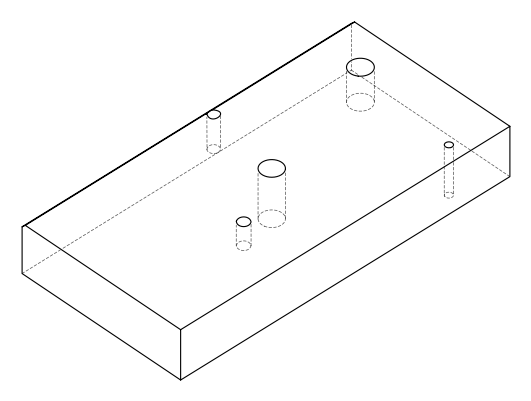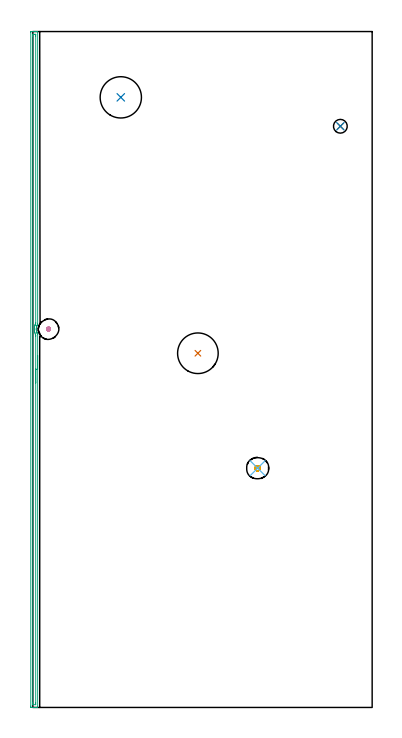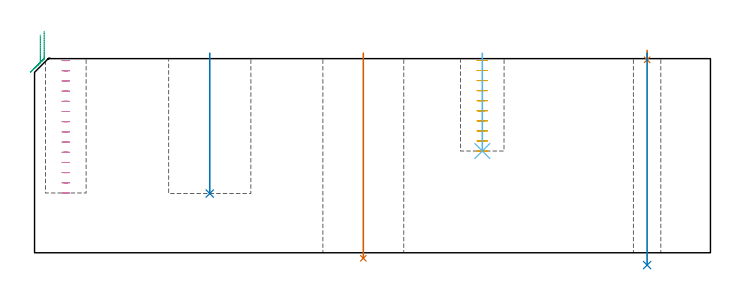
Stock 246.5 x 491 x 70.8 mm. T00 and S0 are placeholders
(PLAN: 8 operations, 6 tool changes, 10.6 min)
(1 INDEXABLE_INSERT_DRILL_THROUGH_HOLE_FROM_SOLID | STEP1HOLE | NXT0302_030 | 0.3 min | 48341 mm3)
(2 INDEXABLE_INSERT_DRILL_BLIND_HOLE_FROM_SOLID | STEP1POCKET | UGT0302_009 | 0.21 min | 34742 mm3)
(3 AREA_MILL | FG_CHAMFER_SURFACE | UGT0205_001 | 8.04 min | 6138 mm3)
(4 MILL_BLIND_HOLE_FROM_SOLID_MATERIAL | STEP1POCKET_1 | UGT0201_130 | Spiral | 0.75 min | 8412 mm3)
(5 MILL_BLIND_HOLE_FROM_SOLID_MATERIAL_1 | STEP1POCKET_2 | UGT0201_130 | Spiral | 0.77 min | 6685 mm3)
(6 BORE_BLIND_HOLE | STEP1POCKET_2 | UGT0332_074 | 0.14 min | 0 mm3)
(7 SPOT_DRILL | STEP1HOLE_1 | NXT0321_9005460120000 | 0.03 min | 0 mm3)
(8 DRILL_THROUGH_HOLE_INTO_CENTER | STEP1HOLE_1 | UGT0301_032 | 0.31 min | 5528 mm3)
(TOOL NXT0302_030 | Index. Insert Drill 29.5mm [880-D2950L32-03] | D29.5 PA176 FL89 Z2)
(TOOL UGT0302_009 | Indexable Insert Drill 30mm | D30 PA180 FL50 Z2)
(TOOL UGT0205_001 | Chamfer Mill 20 x 3 x 45 deg. | D20 FL50 Z2)
(TOOL UGT0201_130 | Carbide End Mill 12.0 | D12 FL15 Z4)
(TOOL UGT0332_074 | 15.8 mm Rough Boring Bar | D15.8)
(TOOL NXT0321_9005460120000 | NC Spot Drill, 142deg, 12mm, Carbide, Uncoated | D12 PA142 FL30 Z2)
(TOOL UGT0301_032 | Twist Drill 10 mm | D10 PA118 FL87 Z2)
(OP 1 INDEXABLE_INSERT_DRILL_THROUGH_HOLE_FROM_SOLID)
G17 G21 G94 G90
T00 M6
G54
G17 G0 G90 X119.9 Y257.3 S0 M3
G43 Z80.8 H1
G94 G81 G98 Z-2.015 F250. R72.8
G80
M5
M2
(OP 2 INDEXABLE_INSERT_DRILL_BLIND_HOLE_FROM_SOLID)
G17 G21 G94 G90
T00 M6
G54
G17 G0 G90 X63.9 Y443.2 S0 M3
G43 Z80.8 H0
G94 G81 G98 Z21.6 F250. R72.8
G80
M5
M2
(OP 3 AREA_MILL)
G17 G21 G94 G90
T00 M6
G54
G17 G0 G90 X3.5 Y255.672 S1061 M3
G43 Z80.8 H0
G94 G1 Y255.634 Z79.928 F250.
Y255.52 Z79.063
Y255.331 Z78.212
Y255.069 Z77.38
Y254.735 Z76.574
Y254.332 Z75.8
Y253.864 Z75.064
Y253.332 Z74.372
Y252.743 Z73.729
Y252.1 Z73.139
Y251.408 Z72.608
Y250.672 Z72.14
Y249.898 Z71.737
Y249.092 Z71.403
Y248.26 Z71.141
Y247.408 Z70.952
Y246.544 Z70.838
Y245.672 Z70.8
Y0.176
X3.498 Y0.01 Z70.789
X3.376 Y0.003 Z70.668
X3.248 Y0. Z70.547
X2.996 Z70.295
X2.308 Z69.603
X1.092 Z68.389
X0.564 Z67.858
X-1.07 Z66.226
X-1.18 Y0.002 Z66.116
X-1.493 Y0.01 Z65.803
X-1.497 Y0.298 Z65.801
X-1.499 Y0.623
X-1.5 Y0.951 Z65.8
X-1.499 Y490.377 Z65.801
X-1.497 Y490.702
X-1.493 Y490.99 Z65.803
X-1.18 Y491. Z66.116
X0.564 Z67.858
X1.092 Z68.389
X1.436 Z68.732
X1.964 Z69.26
X2.308 Z69.603
X3.248 Z70.547
X3.376 Y490.997 Z70.668
X3.497 Y490.99 Z70.788
X3.5 Y490.824 Z70.8
Y278.564
X3.501 Y278.52 Z70.798
X3.491 Y278.496 Z70.789
X3.471 Y278.459 Z70.769
X3.394 Y278.316 Z70.692
X3.231 Y277.991 Z70.53
X3.085 Y277.661 Z70.38
X2.964 Y277.341 Z70.261
X2.922 Y277.227 Z70.216
X2.918 Y277.217 Z70.213
X2.889 Y277.129 Z70.187
X2.857 Y277.025 Z70.154
X2.78 Y276.78 Z70.077
X2.776 Y276.768 Z70.073
X2.665 Y276.312 Z69.964
X2.587 Y275.874 Z69.885
X2.535 Y275.428 Z69.834
X2.529 Y275.313 Z69.828
X2.515 Y274.992 Z69.805
X2.514 Y274.981 Z69.804
X2.513 Y274.908 Z69.805
X2.514 Y274.815 Z69.803
X2.515 Y274.703 Z69.806
Y274.696
X2.517 Y274.621 Z69.804
Y274.534 Z69.806
X2.545 Y274.088 Z69.838
X2.599 Y273.64 Z69.899
X2.686 Y273.194 Z69.983
X2.724 Y273.045 Z70.023
X2.801 Y272.746 Z70.099
X2.889 Y272.471 Z70.188
X2.943 Y272.311 Z70.236
X2.946 Y272.301 Z70.24
X3.021 Y272.108 Z70.318
X3.12 Y271.864 Z70.415
X3.125 Y271.851 Z70.42
X3.333 Y271.398 Z70.633
X3.491 Y271.103 Z70.786
X3.495 Y271.082 Z70.79
X3.5 Y270.972 Z70.8
Y245.672
X2.086 Z69.386
Y3.304
X2.085 Y2.639 Z69.385
X2.083 Y2.411 Z69.383
X2.079 Y2.079 Z69.379
X2.071 Y2.01 Z69.371
X1.97 Y2.005 Z69.27
X1.835 Y2.001 Z69.135
X0.564 Y2. Z67.864
X0.091 Y2.002 Z67.391
X-0.046 Y2.007 Z67.254
X-0.072 Y2.009 Z67.228
X-0.079 Y2.056 Z67.221
X-0.083 Y2.179 Z67.217
X-0.084 Y2.411 Z67.216
X-0.086 Y3.076 Z67.214
Y3.304
Y487.696
X-0.085 Y488.361 Z67.215
X-0.083 Y488.589 Z67.217
X-0.079 Y488.921 Z67.221
X-0.071 Y488.99 Z67.229
X0.03 Y488.995 Z67.33
X0.165 Y488.999 Z67.465
X1.436 Y489. Z68.736
X1.909 Y488.998 Z69.209
X2.046 Y488.993 Z69.346
X2.072 Y488.991 Z69.372
X2.079 Y488.944 Z69.379
X2.082 Y488.821 Z69.382
X2.084 Y488.589 Z69.384
X2.086 Y487.924 Z69.386
Y487.696
X2.085 Y279.461 Z69.385
X2.084 Y279.295 Z69.384
X2.081 Y279.212 Z69.381
X2.079 Y279.173 Z69.379
X2.066 Y279.139 Z69.366
X1.972 Y278.911 Z69.272
X1.829 Y278.567 Z69.129
X1.72 Y278.276 Z69.02
X1.513 Y277.674 Z68.813
X1.502 Y277.64 Z68.802
X1.494 Y277.614 Z68.794
X1.436 Y277.406 Z68.736
X1.319 Y276.899 Z68.619
X1.296 Y276.78 Z68.596
X1.191 Y276.138 Z68.491
X1.162 Y275.886 Z68.462
X1.117 Y275.32 Z68.417
X1.102 Y274.992 Z68.402
X1.106 Y274.437 Z68.406
X1.127 Y274.099 Z68.427
X1.148 Y273.804 Z68.448
X1.19 Y273.457 Z68.49
X1.226 Y273.205 Z68.526
X1.295 Y272.837 Z68.595
X1.398 Y272.35 Z68.698
X1.408 Y272.311 Z68.708
X1.436 Y272.205 Z68.736
X1.682 Y271.418 Z68.982
X1.842 Y271.002 Z69.142
X2.043 Y270.524 Z69.343
X2.078 Y270.438 Z69.378
X2.081 Y270.357 Z69.381
X2.083 Y270.191 Z69.383
X2.085 Y269.858 Z69.385
X2.086 Y269.63 Z69.386
Y245.672
Y244.8 Z69.424
Y243.936 Z69.538
Y243.084 Z69.726
Y242.252 Z69.989
Y241.446 Z70.323
Y240.672 Z70.725
Y239.936 Z71.194
Y239.244 Z71.725
Y238.601 Z72.315
Y238.012 Z72.958
Y237.48 Z73.65
Y237.012 Z74.386
Y236.609 Z75.16
Y236.275 Z75.965
Y236.013 Z76.798
Y235.824 Z77.649
Y235.71 Z78.514
Y235.672 Z79.386
G0 Z80.8
M5
M2
(OP 4 MILL_BLIND_HOLE_FROM_SOLID_MATERIAL)
G17 G21 G94 G90
T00 M6
G54
G17 G0 G90 X11.4 Y274.8 S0 M3
G43 Z80.8 H0
Z70.086
G94 G3 X12.1 Y275.5 R0.7 F250.
X11.4 Y276.2 R0.7
X10. Y274.8 R1.4
X11.4 Y276.2 R-1.4
X10.7 Y275.5 R0.7
X11.4 Y274.8 R0.7
G0 Z66.371
G3 X12.1 Y275.5 R0.7
X11.4 Y276.2 R0.7
X10. Y274.8 R1.4
X11.4 Y276.2 R-1.4
X10.7 Y275.5 R0.7
X11.4 Y274.8 R0.7
G0 Z62.657
G3 X12.1 Y275.5 R0.7
X11.4 Y276.2 R0.7
X10. Y274.8 R1.4
X11.4 Y276.2 R-1.4
X10.7 Y275.5 R0.7
X11.4 Y274.8 R0.7
G0 Z58.943
G3 X12.1 Y275.5 R0.7
X11.4 Y276.2 R0.7
X10. Y274.8 R1.4
X11.4 Y276.2 R-1.4
X10.7 Y275.5 R0.7
X11.4 Y274.8 R0.7
G0 Z55.229
G3 X12.1 Y275.5 R0.7
X11.4 Y276.2 R0.7
X10. Y274.8 R1.4
X11.4 Y276.2 R-1.4
X10.7 Y275.5 R0.7
X11.4 Y274.8 R0.7
G0 Z51.514
G3 X12.1 Y275.5 R0.7
X11.4 Y276.2 R0.7
X10. Y274.8 R1.4
X11.4 Y276.2 R-1.4
X10.7 Y275.5 R0.7
X11.4 Y274.8 R0.7
G0 Z47.8
G3 X12.1 Y275.5 R0.7
X11.4 Y276.2 R0.7
X10. Y274.8 R1.4
X11.4 Y276.2 R-1.4
X10.7 Y275.5 R0.7
X11.4 Y274.8 R0.7
G0 Z44.086
G3 X12.1 Y275.5 R0.7
X11.4 Y276.2 R0.7
X10. Y274.8 R1.4
X11.4 Y276.2 R-1.4
X10.7 Y275.5 R0.7
X11.4 Y274.8 R0.7
G0 Z40.371
G3 X12.1 Y275.5 R0.7
X11.4 Y276.2 R0.7
X10. Y274.8 R1.4
X11.4 Y276.2 R-1.4
X10.7 Y275.5 R0.7
X11.4 Y274.8 R0.7
G0 Z36.657
G3 X12.1 Y275.5 R0.7
X11.4 Y276.2 R0.7
X10. Y274.8 R1.4
X11.4 Y276.2 R-1.4
X10.7 Y275.5 R0.7
X11.4 Y274.8 R0.7
G0 Z32.943
G3 X12.1 Y275.5 R0.7
X11.4 Y276.2 R0.7
X10. Y274.8 R1.4
X11.4 Y276.2 R-1.4
X10.7 Y275.5 R0.7
X11.4 Y274.8 R0.7
G0 Z29.229
G3 X12.1 Y275.5 R0.7
X11.4 Y276.2 R0.7
X10. Y274.8 R1.4
X11.4 Y276.2 R-1.4
X10.7 Y275.5 R0.7
X11.4 Y274.8 R0.7
G0 Z25.514
G3 X12.1 Y275.5 R0.7
X11.4 Y276.2 R0.7
X10. Y274.8 R1.4
X11.4 Y276.2 R-1.4
X10.7 Y275.5 R0.7
X11.4 Y274.8 R0.7
G0 Z21.8
G3 X12.1 Y275.5 R0.7
X11.4 Y276.2 R0.7
X10. Y274.8 R1.4
X11.4 Y276.2 R-1.4
X10.7 Y275.5 R0.7
X11.4 Y274.8 R0.7
G0 Z80.8
M5
M2
(OP 5 MILL_BLIND_HOLE_FROM_SOLID_MATERIAL_1)
G17 G21 G94 G90
T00 M6
G54
G17 G0 G90 X163.3 Y173.8 S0 M3
G43 Z80.8 H0
Z70.13
G94 G3 X164.041 Y175.009 R0.832 F250.
X162.415 Y175.537 R1.209
X161.563 Y172.915 R1.95
X162.415 Y175.537 R-1.95
X161.989 Y174.226 R0.975
X163.3 Y173.8 R0.975
G0 Z66.46
G3 X164.041 Y175.009 R0.832
X162.415 Y175.537 R1.209
X161.563 Y172.915 R1.95
X162.415 Y175.537 R-1.95
X161.989 Y174.226 R0.975
X163.3 Y173.8 R0.975
G0 Z62.79
G3 X164.041 Y175.009 R0.832
X162.415 Y175.537 R1.209
X161.563 Y172.915 R1.95
X162.415 Y175.537 R-1.95
X161.989 Y174.226 R0.975
X163.3 Y173.8 R0.975
G0 Z59.12
G3 X164.041 Y175.009 R0.832
X162.415 Y175.537 R1.209
X161.563 Y172.915 R1.95
X162.415 Y175.537 R-1.95
X161.989 Y174.226 R0.975
X163.3 Y173.8 R0.975
G0 Z55.45
G3 X164.041 Y175.009 R0.832
X162.415 Y175.537 R1.209
X161.563 Y172.915 R1.95
X162.415 Y175.537 R-1.95
X161.989 Y174.226 R0.975
X163.3 Y173.8 R0.975
G0 Z51.78
G3 X164.041 Y175.009 R0.832
X162.415 Y175.537 R1.209
X161.563 Y172.915 R1.95
X162.415 Y175.537 R-1.95
X161.989 Y174.226 R0.975
X163.3 Y173.8 R0.975
G0 Z48.11
G3 X164.041 Y175.009 R0.832
X162.415 Y175.537 R1.209
X161.563 Y172.915 R1.95
X162.415 Y175.537 R-1.95
X161.989 Y174.226 R0.975
X163.3 Y173.8 R0.975
G0 Z44.44
G3 X164.041 Y175.009 R0.832
X162.415 Y175.537 R1.209
X161.563 Y172.915 R1.95
X162.415 Y175.537 R-1.95
X161.989 Y174.226 R0.975
X163.3 Y173.8 R0.975
G0 Z40.77
G3 X164.041 Y175.009 R0.832
X162.415 Y175.537 R1.209
X161.563 Y172.915 R1.95
X162.415 Y175.537 R-1.95
X161.989 Y174.226 R0.975
X163.3 Y173.8 R0.975
G0 Z37.1
G3 X164.041 Y175.009 R0.832
X162.415 Y175.537 R1.209
X161.563 Y172.915 R1.95
X162.415 Y175.537 R-1.95
X161.989 Y174.226 R0.975
X163.3 Y173.8 R0.975
G0 Z80.8
M5
M2
(OP 6 BORE_BLIND_HOLE)
G17 G21 G94 G90
T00 M6
G54
G17 G0 G90 X163.3 Y173.8 S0 M3
G43 Z80.8 H0
G94 G85 G98 Z37.1 F250. R72.8
G80
M5
M2
(OP 7 SPOT_DRILL)
G17 G21 G94 G90
T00 M6
G54
G17 G0 G90 X223.4 Y422.2 S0 M3
G43 Z80.8 H0
G94 G81 G98 Z70.37 F250. R73.8
G80
M5
M2
(OP 8 DRILL_THROUGH_HOLE_INTO_CENTER)
G17 G21 G94 G90
T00 M6
G54
G17 G0 G90 X223.4 Y422.2 S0 M3
G43 Z80.8 H0
G94 G73 G98 Z-4.504 F250. Q9.413 R72.8
G80
M5
M2
